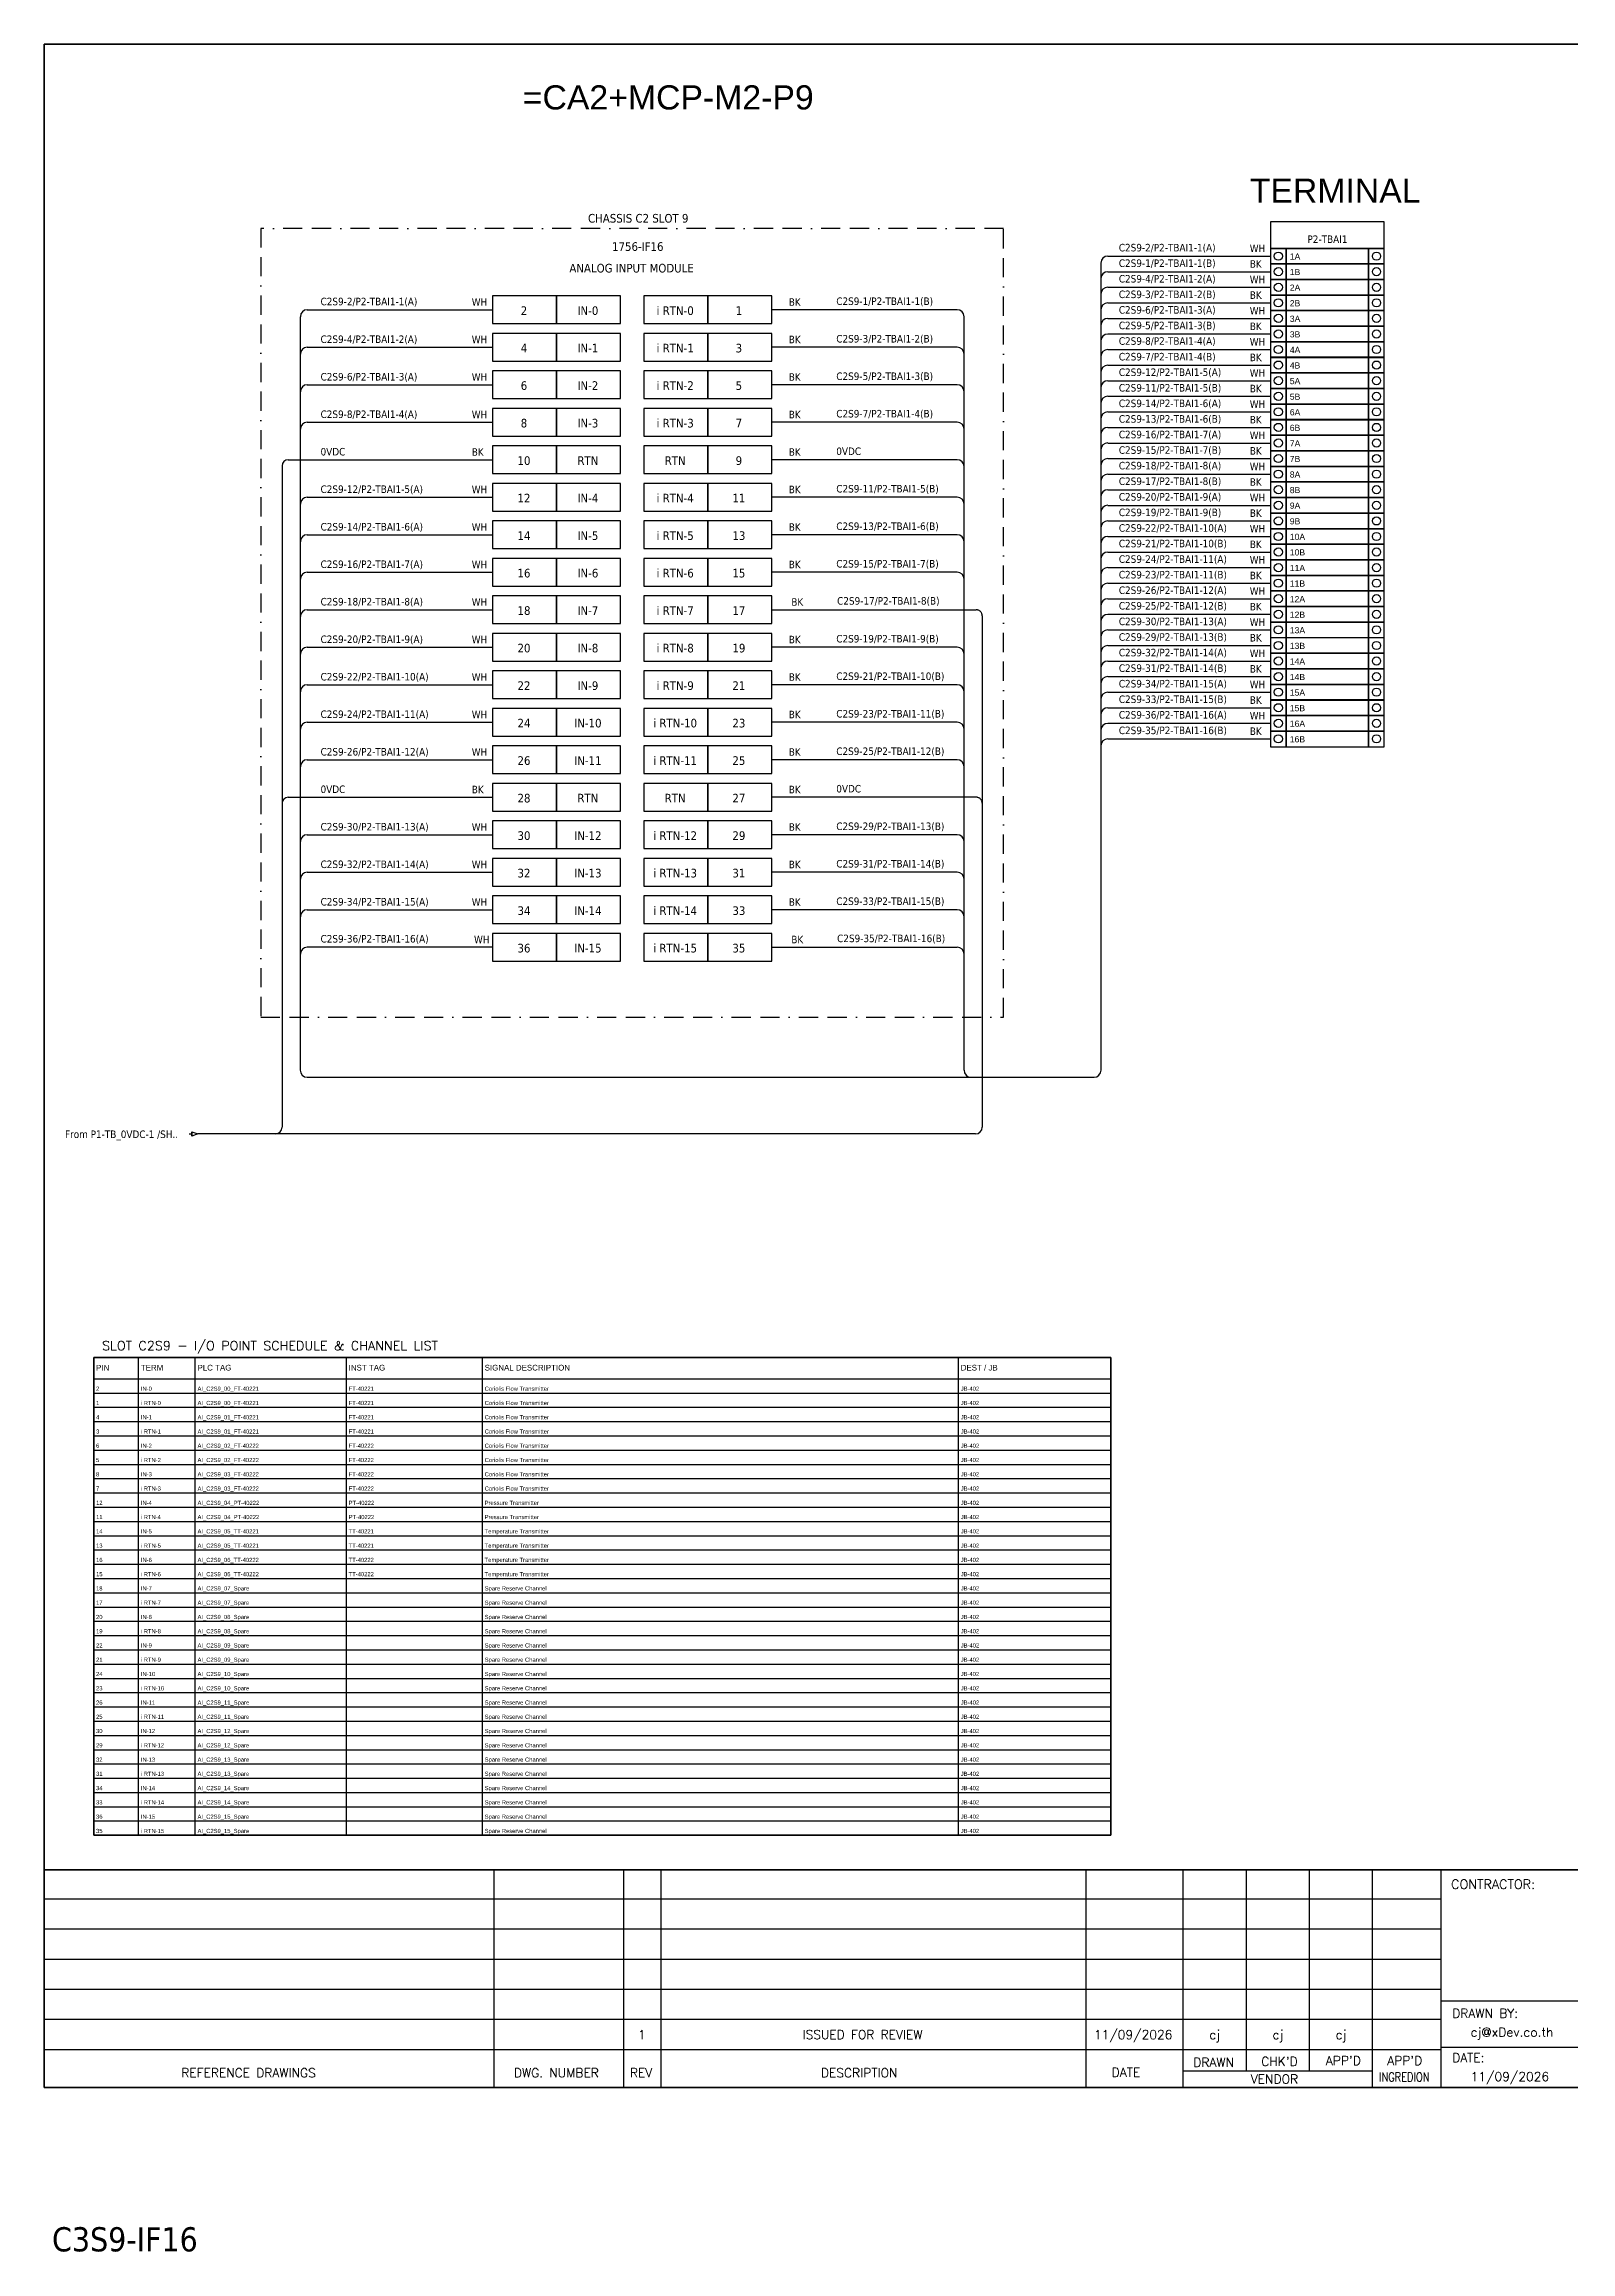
# Model space of a CAD drawing. Header units: millimetres. Extents: x 0 to 62600, y 0 to 14837.
# Drawn here: x 37740 to 39760, y 8795 to 11717 of the extents above; entities that cross this region are included whole.
import ezdxf
from ezdxf.enums import TextEntityAlignment as Align

# ---------------------------------------------------------------- set-up
doc = ezdxf.new("R2010")
doc.units = ezdxf.units.MM
doc.linetypes.add('BORDERX2', pattern=[88.9, 25.4, -12.7, 25.4, -12.7, 0, -12.7])
for name, color, linetype in [('GT_1', 9, 'Continuous'), ('HELPPOINT', 7, 'Continuous'), ('MEMBER', 7, 'Continuous'), ('VECTORS', 7, 'Continuous'), ('x01001-FrameArea', 2, 'BORDERX2')]:
    doc.layers.add(name, color=color, linetype=linetype)
doc.layers.add('IE-EQUIP', color=253, linetype='Continuous', lineweight=25)
doc.layers.add('IE-WIRE', color=7, linetype='Continuous', lineweight=25)
doc.styles.add('ROMANS', font='romans.shx', dxfattribs={"width": 0.85, "height": 25})
doc.styles.get("Standard").update_dxf_attribs({"font": 'arial.ttf'})
doc.styles.add('Tahoma', font='')
doc.styles.get('Tahoma').set_extended_font_data('Tahoma')

# ---------------------------------------------------------------- blocks, each defined once
blk = doc.blocks.new('xTermSingleLayer80')
at = {"color": 7, "ltscale": 25.4}
for points in [[(0, -537), (537, -537), (537, 0), (0, 0)], [(537, -537), (3378, -537), (3378, 0), (537, 0)], [(3378, -537), (3915, -537), (3915, 0), (3378, 0)]]:
    blk.add_lwpolyline(points, close=True, dxfattribs=at)
for centre in [(268, -268), (3647, -268)]:
    blk.add_circle(centre, 141, dxfattribs=at)
blk.add_attdef('TERMINAL_B', (661, -387), '', height=212)
blk = doc.blocks.new('xTerminal_fr_to')
at = {"layer": 'VECTORS', "color": 1, "true_color": 0xff0000}
for p, q in [((-11.3, 0), (-7.8, 0)), ((-7.8, 2.8), (0, 0)), ((-7.8, -2.8), (-7.8, 2.8)), ((-7.8, 2.8), (0, 0)), ((-7.8, 2.8), (-7.8, -2.8)), ((0, 0), (-7.8, -2.8)), ((0, 0), (-7.8, -2.8))]:
    blk.add_line(p, q, dxfattribs=at)

msp = doc.modelspace()

# ---------------------------------------------------------------- linework, layer by layer
at = {"ltscale": 25.4}
for p, q in [((39147.4, 11415.7), (39362.8, 11415.7)), ((39147.4, 11374.5), (39362.8, 11374.5)), ((38947.9, 11365.4), (38702.6, 11365.4)), ((38947.9, 11315.8), (38702.6, 11315.8)), ((39147.4, 11333.3), (39362.8, 11333.3)), ((39147.4, 11292.1), (39362.8, 11292.1)), ((38947.9, 11266.1), (38702.6, 11266.1)), ((39147.4, 11250.8), (39362.8, 11250.8)), ((38947.9, 11216.5), (38702.6, 11216.5)), ((39147.4, 11209.6), (39362.8, 11209.6)), ((38062.6, 11166.9), (38333.1, 11166.9)), ((38947.9, 11166.9), (38702.6, 11166.9)), ((39147.4, 11168.4), (39362.8, 11168.4)), ((38947.9, 11117.2), (38702.6, 11117.2)), ((39147.4, 11127.2), (39362.8, 11127.2)), ((39147.4, 11085.9), (39362.8, 11085.9)), ((38947.9, 11067.6), (38702.6, 11067.6)), ((39147.4, 11044.7), (39362.8, 11044.7)), ((38947.9, 11018), (38702.6, 11018)), ((39147.4, 11003.5), (39362.8, 11003.5)), ((38702.6, 10968.3), (38973.1, 10968.3)), ((39147.4, 10962.3), (39362.8, 10962.3)), ((38947.9, 10918.7), (38702.6, 10918.7)), ((39147.4, 10921), (39362.8, 10921)), ((38947.9, 10869.1), (38702.6, 10869.1)), ((39147.4, 10879.8), (39362.8, 10879.8)), ((38947.9, 10819.4), (38702.6, 10819.4)), ((39147.4, 10838.6), (39362.8, 10838.6)), ((39147.4, 10797.4), (39362.8, 10797.4)), ((38947.9, 10769.8), (38702.6, 10769.8)), ((38062.6, 10720.2), (38333.1, 10720.2)), ((38973.1, 10720.2), (38702.6, 10720.2)), ((38947.9, 10670.5), (38702.6, 10670.5)), ((38947.9, 10620.9), (38702.6, 10620.9)), ((38947.9, 10571.3), (38702.6, 10571.3)), ((38702.6, 10521.6), (38947.9, 10521.6))]:
    msp.add_line(p, q, dxfattribs=at)
at = {"color": 7}
for p, q in [((37864.7, 9346.4), (37864.7, 9978.5)), ((37939.7, 9346.4), (37939.7, 9978.5)), ((38139.7, 9346.4), (38139.7, 9978.5)), ((38319.7, 9346.4), (38319.7, 9978.5)), ((38949.7, 9346.4), (38949.7, 9978.5)), ((37805.4, 9950.5), (39151.2, 9950.5))]:
    msp.add_line(p, q, dxfattribs=at)
at = {"color": 8}
for p, q in [((37805.4, 9931.7), (39151.2, 9931.7)), ((37805.4, 9912.8), (39151.2, 9912.8)), ((37805.4, 9893.9), (39151.2, 9893.9)), ((37805.4, 9875), (39151.2, 9875)), ((37805.4, 9856.2), (39151.2, 9856.2)), ((37805.4, 9837.3), (39151.2, 9837.3)), ((37805.4, 9818.4), (39151.2, 9818.4)), ((37805.4, 9799.5), (39151.2, 9799.5)), ((37805.4, 9780.6), (39151.2, 9780.6)), ((37805.4, 9761.8), (39151.2, 9761.8)), ((37805.4, 9742.9), (39151.2, 9742.9)), ((37805.4, 9724), (39151.2, 9724)), ((37805.4, 9705.1), (39151.2, 9705.1)), ((37805.4, 9686.2), (39151.2, 9686.2)), ((37805.4, 9667.4), (39151.2, 9667.4)), ((37805.4, 9648.5), (39151.2, 9648.5)), ((37805.4, 9629.6), (39151.2, 9629.6)), ((37805.4, 9610.7), (39151.2, 9610.7)), ((37805.4, 9591.9), (39151.2, 9591.9)), ((37805.4, 9573), (39151.2, 9573)), ((37805.4, 9554.1), (39151.2, 9554.1)), ((37805.4, 9535.2), (39151.2, 9535.2)), ((37805.4, 9516.3), (39151.2, 9516.3)), ((37805.4, 9497.5), (39151.2, 9497.5)), ((37805.4, 9478.6), (39151.2, 9478.6)), ((37805.4, 9459.7), (39151.2, 9459.7)), ((37805.4, 9440.8), (39151.2, 9440.8)), ((37805.4, 9422), (39151.2, 9422)), ((37805.4, 9403.1), (39151.2, 9403.1)), ((37805.4, 9384.2), (39151.2, 9384.2)), ((37805.4, 9365.3), (39151.2, 9365.3))]:
    msp.add_line(p, q, dxfattribs=at)
at = {"color": 4, "ltscale": 25.4}
msp.add_lwpolyline([(39362.8, 11446.6), (39513.1, 11446.6), (39513.1, 11481.9), (39362.8, 11481.9)], close=True, dxfattribs=at)
msp.add_lwpolyline([(37805.4, 9978.5), (39151.2, 9978.5), (39151.2, 9346.4), (37805.4, 9346.4)], close=True)
at = {"color": 7}
msp.add_lwpolyline([(37805.4, 9346.4), (39151.2, 9346.4), (39151.2, 9978.5), (37805.4, 9978.5), (37805.4, 9346.4)], dxfattribs=at)
at = {"ltscale": 25.4}
for centre, radius, start, end in [((39147.4, 11406.6), 9.14, 90, 180), ((39147.4, 11365.4), 9.14, 90, 180), ((38947.9, 11356.2), 9.17, 0, 90), ((38947.9, 11306.6), 9.17, 0, 90), ((39147.4, 11324.1), 9.14, 90, 180), ((39147.4, 11282.9), 9.14, 90, 180), ((38947.9, 11256.9), 9.17, 0, 90), ((39147.4, 11241.7), 9.14, 90, 180), ((38947.9, 11207.3), 9.17, 0, 90), ((39147.4, 11200.5), 9.14, 90, 180), ((38947.9, 11157.7), 9.17, 0, 90), ((39147.4, 11159.2), 9.14, 90, 180), ((38947.9, 11108.1), 9.17, 0, 90), ((39147.4, 11118), 9.14, 90, 180), ((39147.4, 11076.8), 9.14, 90, 180), ((38947.9, 11058.4), 9.17, 0, 90), ((39147.4, 11035.6), 9.14, 90, 180), ((38947.9, 11008.8), 9.17, 0, 90), ((39147.4, 10994.3), 9.14, 90, 180), ((39147.4, 10953.1), 9.14, 90, 180), ((38947.9, 10909.5), 9.17, 0, 90), ((39147.4, 10911.9), 9.14, 90, 180), ((38947.9, 10859.9), 9.17, 0, 90), ((39147.4, 10870.7), 9.14, 90, 180), ((38947.9, 10810.3), 9.17, 0, 90), ((39147.4, 10829.5), 9.14, 90, 180), ((39147.4, 10788.2), 9.14, 90, 180), ((38947.9, 10760.6), 9.17, 0, 90), ((38947.9, 10661.4), 9.17, 0, 90), ((38947.9, 10611.7), 9.17, 0, 90), ((38947.9, 10562.1), 9.17, 0, 90), ((38947.9, 10512.5), 9.17, 0, 90)]:
    msp.add_arc(centre, radius, start, end, dxfattribs=at)
at = {"layer": 'GT_1', "color": 4}
for p, q in [((38335.1, 9012.6), (38335.1, 9300.8)), ((38507, 9012.6), (38507, 9300.8)), ((38556.2, 9012.6), (38556.2, 9300.8)), ((39118.8, 9012.6), (39118.8, 9300.8)), ((39247.1, 9012.6), (39247.1, 9300.8)), ((39330.7, 9034.4), (39330.7, 9300.8)), ((39414.2, 9034.5), (39414.2, 9300.8)), ((39497.5, 9012.6), (39497.5, 9300.8)), ((39588.5, 9012.6), (39588.5, 9300.8)), ((39588.5, 9262), (37739.7, 9262)), ((39588.5, 9222.2), (37739.7, 9222.2)), ((39588.5, 9182.2), (37739.7, 9182.2)), ((39588.5, 9142.3), (37739.7, 9142.3)), ((40375.5, 9127), (39588.5, 9127)), ((39588.5, 9102.4), (37739.7, 9102.4)), ((39588.4, 9062.5), (37739.7, 9062.5)), ((40375.5, 9065.5), (39588.5, 9065.5)), ((39497.5, 9034.4), (39247.1, 9034.4))]:
    msp.add_line(p, q, dxfattribs=at)
at = {"layer": 'HELPPOINT', "color": 4, "lineweight": 35}
for p, q in [((37739.7, 9012.6), (37739.7, 11716.9)), ((37739.7, 11716.9), (41633, 11716.9)), ((37739.7, 9012.6), (37739.7, 11716.9)), ((37739.7, 11716.9), (41633, 11716.9)), ((41633, 9012.6), (37739.7, 9012.6)), ((41633, 9012.6), (37739.7, 9012.6))]:
    msp.add_line(p, q, dxfattribs=at)
at = {"layer": 'IE-EQUIP', "linetype": 'Continuous', "ltscale": 25.4}
for points in [[(38333.1, 11347), (38417.8, 11347), (38417.8, 11383.7), (38333.1, 11383.7)], [(38417.8, 11347), (38502.4, 11347), (38502.4, 11383.7), (38417.8, 11383.7)], [(38533.3, 11347), (38617.9, 11347), (38617.9, 11383.7), (38533.3, 11383.7)], [(38617.9, 11347), (38702.6, 11347), (38702.6, 11383.7), (38617.9, 11383.7)], [(38333.1, 11297.4), (38417.8, 11297.4), (38417.8, 11334.1), (38333.1, 11334.1)], [(38417.8, 11297.4), (38502.4, 11297.4), (38502.4, 11334.1), (38417.8, 11334.1)], [(38533.3, 11297.4), (38617.9, 11297.4), (38617.9, 11334.1), (38533.3, 11334.1)], [(38617.9, 11297.4), (38702.6, 11297.4), (38702.6, 11334.1), (38617.9, 11334.1)], [(38333.1, 11247.8), (38417.8, 11247.8), (38417.8, 11284.5), (38333.1, 11284.5)], [(38417.8, 11247.8), (38502.4, 11247.8), (38502.4, 11284.5), (38417.8, 11284.5)], [(38533.3, 11247.8), (38617.9, 11247.8), (38617.9, 11284.5), (38533.3, 11284.5)], [(38617.9, 11247.8), (38702.6, 11247.8), (38702.6, 11284.5), (38617.9, 11284.5)], [(38333.1, 11198.1), (38417.8, 11198.1), (38417.8, 11234.8), (38333.1, 11234.8)], [(38417.8, 11198.1), (38502.4, 11198.1), (38502.4, 11234.8), (38417.8, 11234.8)], [(38533.3, 11198.1), (38617.9, 11198.1), (38617.9, 11234.8), (38533.3, 11234.8)], [(38617.9, 11198.1), (38702.6, 11198.1), (38702.6, 11234.8), (38617.9, 11234.8)], [(38333.1, 11148.5), (38417.8, 11148.5), (38417.8, 11185.2), (38333.1, 11185.2)], [(38417.8, 11148.5), (38502.4, 11148.5), (38502.4, 11185.2), (38417.8, 11185.2)], [(38533.3, 11148.5), (38617.9, 11148.5), (38617.9, 11185.2), (38533.3, 11185.2)], [(38617.9, 11148.5), (38702.6, 11148.5), (38702.6, 11185.2), (38617.9, 11185.2)], [(38333.1, 11098.9), (38417.8, 11098.9), (38417.8, 11135.6), (38333.1, 11135.6)], [(38417.8, 11098.9), (38502.4, 11098.9), (38502.4, 11135.6), (38417.8, 11135.6)], [(38533.3, 11098.9), (38617.9, 11098.9), (38617.9, 11135.6), (38533.3, 11135.6)], [(38617.9, 11098.9), (38702.6, 11098.9), (38702.6, 11135.6), (38617.9, 11135.6)], [(38333.1, 11049.2), (38417.8, 11049.2), (38417.8, 11085.9), (38333.1, 11085.9)], [(38417.8, 11049.2), (38502.4, 11049.2), (38502.4, 11085.9), (38417.8, 11085.9)], [(38533.3, 11049.2), (38617.9, 11049.2), (38617.9, 11085.9), (38533.3, 11085.9)], [(38617.9, 11049.2), (38702.6, 11049.2), (38702.6, 11085.9), (38617.9, 11085.9)], [(38333.1, 10999.6), (38417.8, 10999.6), (38417.8, 11036.3), (38333.1, 11036.3)], [(38417.8, 10999.6), (38502.4, 10999.6), (38502.4, 11036.3), (38417.8, 11036.3)], [(38533.3, 10999.6), (38617.9, 10999.6), (38617.9, 11036.3), (38533.3, 11036.3)], [(38617.9, 10999.6), (38702.6, 10999.6), (38702.6, 11036.3), (38617.9, 11036.3)], [(38333.1, 10950), (38417.8, 10950), (38417.8, 10986.7), (38333.1, 10986.7)], [(38417.8, 10950), (38502.4, 10950), (38502.4, 10986.7), (38417.8, 10986.7)], [(38533.3, 10950), (38617.9, 10950), (38617.9, 10986.7), (38533.3, 10986.7)], [(38617.9, 10950), (38702.6, 10950), (38702.6, 10986.7), (38617.9, 10986.7)], [(38333.1, 10900.3), (38417.8, 10900.3), (38417.8, 10937), (38333.1, 10937)], [(38417.8, 10900.3), (38502.4, 10900.3), (38502.4, 10937), (38417.8, 10937)], [(38533.3, 10900.3), (38617.9, 10900.3), (38617.9, 10937), (38533.3, 10937)], [(38617.9, 10900.3), (38702.6, 10900.3), (38702.6, 10937), (38617.9, 10937)], [(38333.1, 10850.7), (38417.8, 10850.7), (38417.8, 10887.4), (38333.1, 10887.4)], [(38417.8, 10850.7), (38502.4, 10850.7), (38502.4, 10887.4), (38417.8, 10887.4)], [(38533.3, 10850.7), (38617.9, 10850.7), (38617.9, 10887.4), (38533.3, 10887.4)], [(38617.9, 10850.7), (38702.6, 10850.7), (38702.6, 10887.4), (38617.9, 10887.4)], [(38333.1, 10801.1), (38417.8, 10801.1), (38417.8, 10837.8), (38333.1, 10837.8)], [(38417.8, 10801.1), (38502.4, 10801.1), (38502.4, 10837.8), (38417.8, 10837.8)], [(38533.3, 10801.1), (38617.9, 10801.1), (38617.9, 10837.8), (38533.3, 10837.8)], [(38617.9, 10801.1), (38702.6, 10801.1), (38702.6, 10837.8), (38617.9, 10837.8)], [(38333.1, 10751.4), (38417.8, 10751.4), (38417.8, 10788.1), (38333.1, 10788.1)], [(38417.8, 10751.4), (38502.4, 10751.4), (38502.4, 10788.1), (38417.8, 10788.1)], [(38533.3, 10751.4), (38617.9, 10751.4), (38617.9, 10788.1), (38533.3, 10788.1)], [(38617.9, 10751.4), (38702.6, 10751.4), (38702.6, 10788.1), (38617.9, 10788.1)], [(38333.1, 10701.8), (38417.8, 10701.8), (38417.8, 10738.5), (38333.1, 10738.5)], [(38417.8, 10701.8), (38502.4, 10701.8), (38502.4, 10738.5), (38417.8, 10738.5)], [(38533.3, 10701.8), (38617.9, 10701.8), (38617.9, 10738.5), (38533.3, 10738.5)], [(38617.9, 10701.8), (38702.6, 10701.8), (38702.6, 10738.5), (38617.9, 10738.5)], [(38333.1, 10652.2), (38417.8, 10652.2), (38417.8, 10688.9), (38333.1, 10688.9)], [(38417.8, 10652.2), (38502.4, 10652.2), (38502.4, 10688.9), (38417.8, 10688.9)], [(38533.3, 10652.2), (38617.9, 10652.2), (38617.9, 10688.9), (38533.3, 10688.9)], [(38617.9, 10652.2), (38702.6, 10652.2), (38702.6, 10688.9), (38617.9, 10688.9)], [(38333.1, 10602.5), (38417.8, 10602.5), (38417.8, 10639.2), (38333.1, 10639.2)], [(38417.8, 10602.5), (38502.4, 10602.5), (38502.4, 10639.2), (38417.8, 10639.2)], [(38533.3, 10602.5), (38617.9, 10602.5), (38617.9, 10639.2), (38533.3, 10639.2)], [(38617.9, 10602.5), (38702.6, 10602.5), (38702.6, 10639.2), (38617.9, 10639.2)], [(38333.1, 10552.9), (38417.8, 10552.9), (38417.8, 10589.6), (38333.1, 10589.6)], [(38417.8, 10552.9), (38502.4, 10552.9), (38502.4, 10589.6), (38417.8, 10589.6)], [(38533.3, 10552.9), (38617.9, 10552.9), (38617.9, 10589.6), (38533.3, 10589.6)], [(38617.9, 10552.9), (38702.6, 10552.9), (38702.6, 10589.6), (38617.9, 10589.6)], [(38333.1, 10503.3), (38417.8, 10503.3), (38417.8, 10540), (38333.1, 10540)], [(38417.8, 10503.3), (38502.4, 10503.3), (38502.4, 10540), (38417.8, 10540)], [(38533.3, 10503.3), (38617.9, 10503.3), (38617.9, 10540), (38533.3, 10540)], [(38617.9, 10503.3), (38702.6, 10503.3), (38702.6, 10540), (38617.9, 10540)]]:
    msp.add_lwpolyline(points, close=True, dxfattribs=at)
at = {"layer": 'IE-WIRE', "color": 4, "ltscale": 25.4}
for p, q in [((39138.3, 11427.2), (39138.3, 10358.8)), ((39147.4, 11436.3), (39362.8, 11436.3)), ((39147.4, 11395.1), (39362.8, 11395.1)), ((38078.7, 11356.2), (38078.7, 10358.8)), ((38087.9, 11365.4), (38333.1, 11365.4)), ((38957, 11356.2), (38957, 10358.8)), ((39147.4, 11353.9), (39362.8, 11353.9)), ((38087.9, 11315.8), (38333.1, 11315.8)), ((39147.4, 11312.7), (39362.8, 11312.7)), ((38087.9, 11266.1), (38333.1, 11266.1)), ((39147.4, 11271.4), (39362.8, 11271.4)), ((39147.4, 11230.2), (39362.8, 11230.2)), ((38087.9, 11216.5), (38333.1, 11216.5)), ((39147.4, 11189), (39362.8, 11189)), ((39147.4, 11147.8), (39362.8, 11147.8)), ((38087.9, 11117.2), (38333.1, 11117.2)), ((39147.4, 11106.5), (39362.8, 11106.5)), ((38087.9, 11067.6), (38333.1, 11067.6)), ((39147.4, 11065.3), (39362.8, 11065.3)), ((38087.9, 11018), (38333.1, 11018)), ((39147.4, 11024.1), (39362.8, 11024.1)), ((38087.9, 10968.3), (38333.1, 10968.3)), ((39147.4, 10982.9), (39362.8, 10982.9)), ((39147.4, 10941.7), (39362.8, 10941.7)), ((38087.9, 10918.7), (38333.1, 10918.7)), ((39147.4, 10900.4), (39362.8, 10900.4)), ((38087.9, 10869.1), (38333.1, 10869.1)), ((39147.4, 10859.2), (39362.8, 10859.2)), ((38087.9, 10819.4), (38333.1, 10819.4)), ((39147.4, 10818), (39362.8, 10818)), ((38087.9, 10769.8), (38333.1, 10769.8)), ((38087.9, 10670.5), (38333.1, 10670.5)), ((38087.9, 10620.9), (38333.1, 10620.9)), ((38087.9, 10571.3), (38333.1, 10571.3)), ((38333.1, 10521.6), (38087.9, 10521.6))]:
    msp.add_line(p, q, dxfattribs=at)
at = {"layer": 'IE-WIRE', "color": 7, "ltscale": 25.4}
for p, q in [((38054.6, 11158.9), (38054.6, 10283.6)), ((38981.1, 10960.3), (38981.1, 10283.6)), ((38972.2, 10274.6), (37943.1, 10274.6))]:
    msp.add_line(p, q, dxfattribs=at)
at = {"layer": 'IE-WIRE', "color": 4}
msp.add_line((38087.8, 10349.7), (39129.2, 10349.7), dxfattribs=at)
at = {"layer": 'IE-WIRE', "color": 4, "ltscale": 25.4}
for centre, radius in [((39147.4, 11427.2), 9.14), ((39147.4, 11386), 9.14), ((38087.9, 11356.2), 9.17), ((39147.4, 11344.7), 9.14), ((38087.9, 11306.6), 9.17), ((39147.4, 11303.5), 9.14), ((38087.9, 11256.9), 9.17), ((39147.4, 11262.3), 9.14), ((39147.4, 11221.1), 9.14), ((38087.9, 11207.3), 9.17), ((39147.4, 11179.9), 9.14), ((39147.4, 11138.6), 9.14), ((38087.9, 11108.1), 9.17), ((39147.4, 11097.4), 9.14), ((38087.9, 11058.4), 9.17), ((39147.4, 11056.2), 9.14), ((38087.9, 11008.8), 9.17), ((39147.4, 11015), 9.14), ((38087.9, 10959.2), 9.17), ((39147.4, 10973.7), 9.14), ((39147.4, 10932.5), 9.14), ((38087.9, 10909.5), 9.17), ((39147.4, 10891.3), 9.14), ((38087.9, 10859.9), 9.17), ((39147.4, 10850.1), 9.14), ((38087.9, 10810.3), 9.17), ((39147.4, 10808.8), 9.14), ((38087.9, 10760.6), 9.17), ((38087.9, 10661.4), 9.17), ((38087.9, 10611.7), 9.17), ((38087.9, 10562.1), 9.17), ((38087.9, 10512.5), 9.17)]:
    msp.add_arc(centre, radius, 90, 180, dxfattribs=at)
at = {"layer": 'IE-WIRE', "ltscale": 25.4}
for centre in [(38062.6, 11158.9), (38062.6, 10712.2)]:
    msp.add_arc(centre, 8, 90, 180, dxfattribs=at)
at = {"layer": 'IE-WIRE', "color": 4}
for centre, start, end in [((38087.8, 10358.8), 180, 270), ((38966.2, 10358.8), 180, 270), ((39129.2, 10358.8), 270, 0)]:
    msp.add_arc(centre, 9.14, start, end, dxfattribs=at)
at = {"layer": 'IE-WIRE', "color": 7, "ltscale": 25.4}
for centre in [(38045.6, 10283.6), (38972.2, 10283.6), (38972.2, 10283.6)]:
    msp.add_arc(centre, 8.96, 270, 0, dxfattribs=at)
at = {"layer": 'MEMBER', "color": 4, "lineweight": 35}
msp.add_line((37739.7, 9300.8), (41633, 9300.8), dxfattribs=at)
msp.add_line((37739.7, 9300.8), (41633, 9300.8), dxfattribs=at)
at = {"layer": 'x01001-FrameArea'}
msp.add_lwpolyline([(38026.4, 10429.3), (39009.4, 10429.3), (39009.4, 11473.1), (38026.4, 11473.1)], close=True, dxfattribs=at)
at = {"layer": 'x01001-FrameArea', "ltscale": 25.4}
for centre in [(38973.1, 10960.3), (38973.1, 10712.2)]:
    msp.add_arc(centre, 8, 0, 90, dxfattribs=at)

# ---------------------------------------------------------------- block references
at = {"xscale": 0.0384, "yscale": 0.0384, "zscale": 0.0384}
for p, values in [((39362.8, 11446.6), {'TERMINAL_B': '1A'}), ((39362.8, 11426), {'TERMINAL_B': '1B'}), ((39362.8, 11405.4), {'TERMINAL_B': '2A'}), ((39362.8, 11384.8), {'TERMINAL_B': '2B'}), ((39362.8, 11364.2), {'TERMINAL_B': '3A'}), ((39362.8, 11343.6), {'TERMINAL_B': '3B'}), ((39362.8, 11323), {'TERMINAL_B': '4A'}), ((39362.8, 11302.4), {'TERMINAL_B': '4B'}), ((39362.8, 11281.7), {'TERMINAL_B': '5A'}), ((39362.8, 11261.1), {'TERMINAL_B': '5B'}), ((39362.8, 11240.5), {'TERMINAL_B': '6A'}), ((39362.8, 11219.9), {'TERMINAL_B': '6B'}), ((39362.8, 11199.3), {'TERMINAL_B': '7A'}), ((39362.8, 11178.7), {'TERMINAL_B': '7B'}), ((39362.8, 11158.1), {'TERMINAL_B': '8A'}), ((39362.8, 11137.5), {'TERMINAL_B': '8B'}), ((39362.8, 11116.9), {'TERMINAL_B': '9A'}), ((39362.8, 11096.2), {'TERMINAL_B': '9B'}), ((39362.8, 11075.6), {'TERMINAL_B': '10A'}), ((39362.8, 11055), {'TERMINAL_B': '10B'}), ((39362.8, 11034.4), {'TERMINAL_B': '11A'}), ((39362.8, 11013.8), {'TERMINAL_B': '11B'}), ((39362.8, 10993.2), {'TERMINAL_B': '12A'}), ((39362.8, 10972.6), {'TERMINAL_B': '12B'}), ((39362.8, 10952), {'TERMINAL_B': '13A'}), ((39362.8, 10931.3), {'TERMINAL_B': '13B'}), ((39362.8, 10910.7), {'TERMINAL_B': '14A'}), ((39362.8, 10890.1), {'TERMINAL_B': '14B'}), ((39362.8, 10869.5), {'TERMINAL_B': '15A'}), ((39362.8, 10848.9), {'TERMINAL_B': '15B'}), ((39362.8, 10828.3), {'TERMINAL_B': '16A'}), ((39362.8, 10807.7), {'TERMINAL_B': '16B'})]:
    msp.add_blockref('xTermSingleLayer80', p, dxfattribs=at).add_auto_attribs(values)
msp.add_blockref('xTerminal_fr_to', (37943.1, 10274.6))

# ---------------------------------------------------------------- texts
at = {"color": 2}
for s, p in [('=CA2+MCP-M2-P9', (38373.1, 11630.4)), ('TERMINAL', (39335.2, 11507))]:
    msp.add_text(s, height=32, dxfattribs=at).set_placement(p)
at = {"color": 2, "style": 'Tahoma'}
for s, height, p in [('CHASSIS C2 SLOT 9', 11.441, (38525.9, 11486.4)), ('1756-IF16', 11.44, (38525.3, 11449)), ('ANALOG INPUT MODULE', 11.441, (38517.1, 11420.4)), ('2', 11.4, (38374.7, 11364.2)), ('IN-0', 11.44, (38459.3, 11364.2)), ('i RTN-0', 11.44, (38574.8, 11364.2)), ('1', 11.4, (38659.1, 11364.2)), ('4', 11.4, (38374.7, 11314.6)), ('IN-1', 11.44, (38459.3, 11314.6)), ('i RTN-1', 11.44, (38574.8, 11314.6)), ('3', 11.4, (38659.1, 11314.6)), ('6', 11.4, (38374.7, 11265)), ('IN-2', 11.44, (38459.3, 11265)), ('i RTN-2', 11.44, (38574.8, 11265)), ('5', 11.4, (38659.1, 11265)), ('8', 11.4, (38374.7, 11215.3)), ('IN-3', 11.44, (38459.3, 11215.3)), ('i RTN-3', 11.44, (38574.8, 11215.3)), ('7', 11.4, (38659.1, 11215.3)), ('10', 11.44, (38374.7, 11165.7)), ('RTN', 11.44, (38459.3, 11165.7)), ('RTN', 11.44, (38574.8, 11165.7)), ('9', 11.4, (38659.1, 11165.7)), ('12', 11.44, (38374.7, 11116.1)), ('IN-4', 11.44, (38459.3, 11116.1)), ('i RTN-4', 11.44, (38574.8, 11116.1)), ('11', 11.44, (38659.1, 11116.1)), ('14', 11.44, (38374.7, 11066.4)), ('IN-5', 11.44, (38459.3, 11066.4)), ('i RTN-5', 11.44, (38574.8, 11066.4)), ('13', 11.44, (38659.1, 11066.4)), ('16', 11.44, (38374.7, 11016.8)), ('IN-6', 11.44, (38459.3, 11016.8)), ('i RTN-6', 11.44, (38574.8, 11016.8)), ('15', 11.44, (38659.1, 11016.8)), ('18', 11.44, (38374.7, 10967.2)), ('IN-7', 11.44, (38459.3, 10967.2)), ('i RTN-7', 11.44, (38574.8, 10967.2)), ('17', 11.44, (38659.1, 10967.2)), ('20', 11.44, (38374.7, 10917.6)), ('IN-8', 11.44, (38459.3, 10917.6)), ('i RTN-8', 11.44, (38574.8, 10917.6)), ('19', 11.44, (38659.1, 10917.6)), ('22', 11.44, (38374.7, 10867.9)), ('IN-9', 11.44, (38459.3, 10867.9)), ('i RTN-9', 11.44, (38574.8, 10867.9)), ('21', 11.44, (38659.1, 10867.9)), ('24', 11.44, (38374.7, 10818.3)), ('IN-10', 11.44, (38459.3, 10818.3)), ('i RTN-10', 11.44, (38574.8, 10818.3)), ('23', 11.44, (38659.1, 10818.3)), ('26', 11.44, (38374.7, 10768.7)), ('IN-11', 11.44, (38459.3, 10768.7)), ('i RTN-11', 11.44, (38574.8, 10768.7)), ('25', 11.44, (38659.1, 10768.7)), ('28', 11.44, (38374.7, 10719)), ('RTN', 11.44, (38459.3, 10719)), ('RTN', 11.44, (38574.8, 10719)), ('27', 11.44, (38659.1, 10719)), ('30', 11.44, (38374.7, 10669.4)), ('IN-12', 11.44, (38459.3, 10669.4)), ('i RTN-12', 11.44, (38574.8, 10669.4)), ('29', 11.44, (38659.1, 10669.4)), ('32', 11.44, (38374.7, 10619.8)), ('IN-13', 11.44, (38459.3, 10619.8)), ('i RTN-13', 11.44, (38574.8, 10619.8)), ('31', 11.44, (38659.1, 10619.8)), ('34', 11.44, (38374.7, 10570.1)), ('IN-14', 11.44, (38459.3, 10570.1)), ('i RTN-14', 11.44, (38574.8, 10570.1)), ('33', 11.44, (38659.1, 10570.1)), ('36', 11.44, (38374.7, 10520.5)), ('IN-15', 11.44, (38459.3, 10520.5)), ('i RTN-15', 11.44, (38574.8, 10520.5)), ('35', 11.44, (38659.1, 10520.5))]:
    msp.add_text(s, height=height, dxfattribs=at).set_placement(p, align=Align.MIDDLE_CENTER)
at = {"color": 4, "style": 'Tahoma'}
msp.add_text('P2-TBAI1', height=9.95, dxfattribs=at).set_placement((39438, 11458.7), align=Align.MIDDLE_CENTER)
for s, height, p in [('C2S9-2/P2-TBAI1-1(A)', 9.949, (39161.9, 11442.6)), ('WH', 9.95, (39335.2, 11441.6)), ('C2S9-4/P2-TBAI1-2(A)', 9.949, (39161.9, 11401.4)), ('WH', 9.95, (39335.2, 11400.4)), ('C2S9-2/P2-TBAI1-1(A)', 9.949, (38105.5, 11371.3)), ('WH', 9.95, (38305.6, 11370.6)), ('C2S9-6/P2-TBAI1-3(A)', 9.949, (39161.9, 11360.2)), ('WH', 9.95, (39335.2, 11359.1)), ('C2S9-4/P2-TBAI1-2(A)', 9.949, (38105.5, 11321.4)), ('WH', 9.95, (38305.6, 11321)), ('C2S9-8/P2-TBAI1-4(A)', 9.949, (39161.9, 11319)), ('WH', 9.95, (39335.2, 11317.9)), ('C2S9-6/P2-TBAI1-3(A)', 9.949, (38105.5, 11271.7)), ('WH', 9.95, (38305.6, 11271.4)), ('C2S9-12/P2-TBAI1-5(A)', 9.949, (39161.9, 11277.7)), ('WH', 9.95, (39335.2, 11276.7)), ('C2S9-8/P2-TBAI1-4(A)', 9.949, (38105.5, 11222.1)), ('WH', 9.95, (38305.6, 11221.7)), ('C2S9-14/P2-TBAI1-6(A)', 9.949, (39161.9, 11236.5)), ('WH', 9.95, (39335.2, 11235.5)), ('C2S9-16/P2-TBAI1-7(A)', 9.949, (39161.9, 11195.3)), ('WH', 9.95, (39335.2, 11194.2)), ('C2S9-18/P2-TBAI1-8(A)', 9.949, (39161.9, 11154.1)), ('WH', 9.95, (39335.2, 11153)), ('C2S9-12/P2-TBAI1-5(A)', 9.949, (38105.5, 11122.9)), ('WH', 9.95, (38305.6, 11122.5)), ('C2S9-20/P2-TBAI1-9(A)', 9.949, (39161.9, 11112.8)), ('WH', 9.95, (39335.2, 11111.8)), ('C2S9-14/P2-TBAI1-6(A)', 9.949, (38105.5, 11073.2)), ('WH', 9.95, (38305.6, 11072.8)), ('C2S9-22/P2-TBAI1-10(A)', 9.949, (39161.9, 11071.6)), ('WH', 9.95, (39335.2, 11070.6)), ('C2S9-16/P2-TBAI1-7(A)', 9.949, (38105.5, 11023.6)), ('WH', 9.95, (38305.6, 11023.2)), ('C2S9-24/P2-TBAI1-11(A)', 9.949, (39161.9, 11030.4)), ('WH', 9.95, (39335.2, 11029.4)), ('C2S9-26/P2-TBAI1-12(A)', 9.949, (39161.9, 10989.2)), ('WH', 9.95, (39335.2, 10988.1)), ('C2S9-18/P2-TBAI1-8(A)', 9.949, (38105.5, 10974)), ('WH', 9.95, (38305.6, 10973.6)), ('C2S9-30/P2-TBAI1-13(A)', 9.949, (39161.9, 10947.9)), ('WH', 9.95, (39335.2, 10946.9)), ('C2S9-20/P2-TBAI1-9(A)', 9.949, (38105.5, 10924.3)), ('WH', 9.95, (38305.6, 10923.9)), ('C2S9-32/P2-TBAI1-14(A)', 9.949, (39161.9, 10906.7)), ('WH', 9.95, (39335.2, 10905.7)), ('C2S9-22/P2-TBAI1-10(A)', 9.949, (38105.5, 10874.7)), ('WH', 9.95, (38305.6, 10874.3)), ('C2S9-34/P2-TBAI1-15(A)', 9.949, (39161.9, 10865.5)), ('WH', 9.95, (39335.2, 10864.5)), ('C2S9-24/P2-TBAI1-11(A)', 9.949, (38105.5, 10825.1)), ('WH', 9.95, (38305.6, 10824.7)), ('C2S9-36/P2-TBAI1-16(A)', 9.949, (39161.9, 10824.3)), ('WH', 9.95, (39335.2, 10823.2)), ('C2S9-26/P2-TBAI1-12(A)', 9.949, (38105.5, 10775.4)), ('WH', 9.95, (38305.6, 10775.1)), ('C2S9-30/P2-TBAI1-13(A)', 9.949, (38105.5, 10676.2)), ('WH', 9.95, (38305.6, 10675.8)), ('C2S9-32/P2-TBAI1-14(A)', 9.949, (38105.5, 10626.5)), ('WH', 9.95, (38305.6, 10626.2)), ('C2S9-34/P2-TBAI1-15(A)', 9.949, (38105.5, 10576.9)), ('WH', 9.95, (38305.6, 10576.5)), ('C2S9-36/P2-TBAI1-16(A)', 9.949, (38105.5, 10527.9)), ('WH', 9.95, (38308.6, 10526.9))]:
    msp.add_text(s, height=height, dxfattribs=at).set_placement(p)
at = {"style": 'Tahoma'}
for s, height, p in [('C2S9-1/P2-TBAI1-1(B)', 9.949, (39161.9, 11422)), ('BK', 9.95, (39335.2, 11421)), ('BK', 9.95, (38725.1, 11370.6)), ('C2S9-1/P2-TBAI1-1(B)', 9.949, (38788, 11371.7)), ('C2S9-3/P2-TBAI1-2(B)', 9.949, (39161.9, 11380.8)), ('BK', 9.95, (39335.2, 11379.8)), ('C2S9-5/P2-TBAI1-3(B)', 9.949, (39161.9, 11339.6)), ('BK', 9.95, (39335.2, 11338.5)), ('BK', 9.95, (38725.1, 11321)), ('C2S9-3/P2-TBAI1-2(B)', 9.949, (38788, 11322)), ('C2S9-7/P2-TBAI1-4(B)', 9.949, (39161.9, 11298.3)), ('BK', 9.95, (39335.2, 11297.3)), ('BK', 9.95, (38725.1, 11271.4)), ('C2S9-5/P2-TBAI1-3(B)', 9.949, (38788, 11272.4)), ('C2S9-11/P2-TBAI1-5(B)', 9.949, (39161.9, 11257.1)), ('BK', 9.95, (39335.2, 11256.1)), ('BK', 9.95, (38725.1, 11221.7)), ('C2S9-7/P2-TBAI1-4(B)', 9.949, (38788, 11222.8)), ('C2S9-13/P2-TBAI1-6(B)', 9.949, (39161.9, 11215.9)), ('BK', 9.95, (39335.2, 11214.9)), ('0VDC', 9.95, (38105.5, 11172.5)), ('BK', 9.95, (38305.6, 11172.1)), ('BK', 9.95, (38725.1, 11172.1)), ('0VDC', 9.95, (38788, 11173.1)), ('C2S9-15/P2-TBAI1-7(B)', 9.949, (39161.9, 11174.7)), ('BK', 9.95, (39335.2, 11173.6)), ('BK', 9.95, (38725.1, 11122.5)), ('C2S9-11/P2-TBAI1-5(B)', 9.949, (38788, 11123.5)), ('C2S9-17/P2-TBAI1-8(B)', 9.949, (39161.9, 11133.4)), ('BK', 9.95, (39335.2, 11132.4)), ('BK', 9.95, (38725.1, 11072.8)), ('C2S9-13/P2-TBAI1-6(B)', 9.949, (38788, 11073.9)), ('C2S9-19/P2-TBAI1-9(B)', 9.949, (39161.9, 11092.2)), ('BK', 9.95, (39335.2, 11091.2)), ('C2S9-21/P2-TBAI1-10(B)', 9.949, (39161.9, 11051)), ('BK', 9.95, (39335.2, 11050)), ('BK', 9.95, (38725.1, 11023.2)), ('C2S9-15/P2-TBAI1-7(B)', 9.949, (38788, 11024.2)), ('C2S9-23/P2-TBAI1-11(B)', 9.949, (39161.9, 11009.8)), ('BK', 9.95, (39335.2, 11008.7)), ('BK', 9.95, (38728.5, 10973.6)), ('C2S9-17/P2-TBAI1-8(B)', 9.949, (38789.1, 10975.1)), ('C2S9-25/P2-TBAI1-12(B)', 9.949, (39161.9, 10968.6)), ('BK', 9.95, (39335.2, 10967.5)), ('BK', 9.95, (38725.1, 10923.9)), ('C2S9-19/P2-TBAI1-9(B)', 9.949, (38788, 10925)), ('C2S9-29/P2-TBAI1-13(B)', 9.949, (39161.9, 10927.3)), ('BK', 9.95, (39335.2, 10926.3)), ('BK', 9.95, (38725.1, 10874.3)), ('C2S9-21/P2-TBAI1-10(B)', 9.949, (38788, 10875.4)), ('C2S9-31/P2-TBAI1-14(B)', 9.949, (39161.9, 10886.1)), ('BK', 9.95, (39335.2, 10885.1)), ('C2S9-33/P2-TBAI1-15(B)', 9.949, (39161.9, 10844.9)), ('BK', 9.95, (39335.2, 10843.8)), ('BK', 9.95, (38725.1, 10824.7)), ('C2S9-23/P2-TBAI1-11(B)', 9.949, (38788, 10825.7)), ('C2S9-35/P2-TBAI1-16(B)', 9.949, (39161.9, 10803.7)), ('BK', 9.95, (39335.2, 10802.6)), ('BK', 9.95, (38725.1, 10775.1)), ('C2S9-25/P2-TBAI1-12(B)', 9.949, (38788, 10776.1)), ('0VDC', 9.95, (38105.5, 10725.8)), ('BK', 9.95, (38305.6, 10725.4)), ('BK', 9.95, (38725.1, 10725.4)), ('0VDC', 9.95, (38788, 10726.5)), ('BK', 9.95, (38725.1, 10675.8)), ('C2S9-29/P2-TBAI1-13(B)', 9.949, (38788, 10676.8)), ('BK', 9.95, (38725.1, 10626.2)), ('C2S9-31/P2-TBAI1-14(B)', 9.949, (38788, 10627.2)), ('BK', 9.95, (38725.1, 10576.5)), ('C2S9-33/P2-TBAI1-15(B)', 9.949, (38788, 10577.6)), ('BK', 9.95, (38728.5, 10526.9)), ('C2S9-35/P2-TBAI1-16(B)', 9.949, (38789.1, 10528.4))]:
    msp.add_text(s, height=height, dxfattribs=at).set_placement(p)
at = {"color": 7, "style": 'Tahoma'}
msp.add_text('From P1-TB_0VDC-1 /SH..', height=9.949, dxfattribs=at).set_placement((37767.3, 10269.2))
at = {"color": 3}
for s, p in [('PIN', (37808.4, 9961.5)), ('TERM', (37867.7, 9961.5)), ('PLC TAG', (37942.7, 9961.5)), ('INST TAG', (38142.7, 9961.5)), ('SIGNAL DESCRIPTION', (38322.7, 9961.5)), ('DEST / JB', (38952.7, 9961.5))]:
    msp.add_text(s, height=7.5, dxfattribs=at).set_placement(p)
at = {"color": 7}
for s, p in [('2', (37808.4, 9934.7)), ('IN-0', (37867.7, 9934.7)), ('AI_C2S9_00_FT-40221', (37942.7, 9934.7)), ('FT-40221', (38142.7, 9934.7)), ('Coriolis Flow Transmitter', (38322.7, 9934.7)), ('JB-402', (38952.7, 9934.7)), ('1', (37808.4, 9915.8)), ('i RTN-0', (37867.7, 9915.8)), ('AI_C2S9_00_FT-40221', (37942.7, 9915.8)), ('FT-40221', (38142.7, 9915.8)), ('Coriolis Flow Transmitter', (38322.7, 9915.8)), ('JB-402', (38952.7, 9915.8)), ('4', (37808.4, 9896.9)), ('3', (37808.4, 9878)), ('i RTN-1', (37867.7, 9878)), ('IN-1', (37867.7, 9896.9)), ('AI_C2S9_01_FT-40221', (37942.7, 9896.9)), ('AI_C2S9_01_FT-40221', (37942.7, 9878)), ('FT-40221', (38142.7, 9896.9)), ('FT-40221', (38142.7, 9878)), ('Coriolis Flow Transmitter', (38322.7, 9896.9)), ('Coriolis Flow Transmitter', (38322.7, 9878)), ('JB-402', (38952.7, 9896.9)), ('JB-402', (38952.7, 9878)), ('6', (37808.4, 9859.2)), ('IN-2', (37867.7, 9859.2)), ('AI_C2S9_02_FT-40222', (37942.7, 9859.2)), ('FT-40222', (38142.7, 9859.2)), ('Coriolis Flow Transmitter', (38322.7, 9859.2)), ('JB-402', (38952.7, 9859.2)), ('5', (37808.4, 9840.3)), ('8', (37808.4, 9821.4)), ('i RTN-2', (37867.7, 9840.3)), ('IN-3', (37867.7, 9821.4)), ('AI_C2S9_02_FT-40222', (37942.7, 9840.3)), ('AI_C2S9_03_FT-40222', (37942.7, 9821.4)), ('FT-40222', (38142.7, 9840.3)), ('FT-40222', (38142.7, 9821.4)), ('Coriolis Flow Transmitter', (38322.7, 9840.3)), ('Coriolis Flow Transmitter', (38322.7, 9821.4)), ('JB-402', (38952.7, 9840.3)), ('JB-402', (38952.7, 9821.4)), ('7', (37808.4, 9802.5)), ('12', (37808.4, 9783.6)), ('i RTN-3', (37867.7, 9802.5)), ('IN-4', (37867.7, 9783.6)), ('AI_C2S9_03_FT-40222', (37942.7, 9802.5)), ('AI_C2S9_04_PT-40222', (37942.7, 9783.6)), ('FT-40222', (38142.7, 9802.5)), ('PT-40222', (38142.7, 9783.6)), ('Coriolis Flow Transmitter', (38322.7, 9802.5)), ('Pressure Transmitter', (38322.7, 9783.6)), ('JB-402', (38952.7, 9802.5)), ('JB-402', (38952.7, 9783.6)), ('11', (37808.4, 9764.8)), ('i RTN-4', (37867.7, 9764.8)), ('AI_C2S9_04_PT-40222', (37942.7, 9764.8)), ('PT-40222', (38142.7, 9764.8)), ('Pressure Transmitter', (38322.7, 9764.8)), ('JB-402', (38952.7, 9764.8)), ('14', (37808.4, 9745.9)), ('13', (37808.4, 9727)), ('i RTN-5', (37867.7, 9727)), ('IN-5', (37867.7, 9745.9)), ('AI_C2S9_05_TT-40221', (37942.7, 9745.9)), ('AI_C2S9_05_TT-40221', (37942.7, 9727)), ('TT-40221', (38142.7, 9745.9)), ('TT-40221', (38142.7, 9727)), ('Temperature Transmitter', (38322.7, 9745.9)), ('Temperature Transmitter', (38322.7, 9727)), ('JB-402', (38952.7, 9745.9)), ('JB-402', (38952.7, 9727)), ('16', (37808.4, 9708.1)), ('IN-6', (37867.7, 9708.1)), ('AI_C2S9_06_TT-40222', (37942.7, 9708.1)), ('TT-40222', (38142.7, 9708.1)), ('Temperature Transmitter', (38322.7, 9708.1)), ('JB-402', (38952.7, 9708.1)), ('15', (37808.4, 9689.2)), ('18', (37808.4, 9670.4)), ('i RTN-6', (37867.7, 9689.2)), ('IN-7', (37867.7, 9670.4)), ('AI_C2S9_06_TT-40222', (37942.7, 9689.2)), ('AI_C2S9_07_Spare', (37942.7, 9670.4)), ('TT-40222', (38142.7, 9689.2)), ('Temperature Transmitter', (38322.7, 9689.2)), ('Spare Reserve Channel', (38322.7, 9670.4)), ('JB-402', (38952.7, 9689.2)), ('JB-402', (38952.7, 9670.4)), ('17', (37808.4, 9651.5)), ('i RTN-7', (37867.7, 9651.5)), ('AI_C2S9_07_Spare', (37942.7, 9651.5)), ('Spare Reserve Channel', (38322.7, 9651.5)), ('JB-402', (38952.7, 9651.5)), ('20', (37808.4, 9632.6)), ('19', (37808.4, 9613.7)), ('i RTN-8', (37867.7, 9613.7)), ('IN-8', (37867.7, 9632.6)), ('AI_C2S9_08_Spare', (37942.7, 9632.6)), ('AI_C2S9_08_Spare', (37942.7, 9613.7)), ('Spare Reserve Channel', (38322.7, 9632.6)), ('Spare Reserve Channel', (38322.7, 9613.7)), ('JB-402', (38952.7, 9632.6)), ('JB-402', (38952.7, 9613.7)), ('22', (37808.4, 9594.9)), ('IN-9', (37867.7, 9594.9)), ('AI_C2S9_09_Spare', (37942.7, 9594.9)), ('Spare Reserve Channel', (38322.7, 9594.9)), ('JB-402', (38952.7, 9594.9)), ('21', (37808.4, 9576)), ('24', (37808.4, 9557.1)), ('i RTN-9', (37867.7, 9576)), ('IN-10', (37867.7, 9557.1)), ('AI_C2S9_09_Spare', (37942.7, 9576)), ('AI_C2S9_10_Spare', (37942.7, 9557.1)), ('Spare Reserve Channel', (38322.7, 9576)), ('Spare Reserve Channel', (38322.7, 9557.1)), ('JB-402', (38952.7, 9576)), ('JB-402', (38952.7, 9557.1)), ('23', (37808.4, 9538.2)), ('i RTN-10', (37867.7, 9538.2)), ('AI_C2S9_10_Spare', (37942.7, 9538.2)), ('Spare Reserve Channel', (38322.7, 9538.2)), ('Spare Reserve Channel', (38322.7, 9519.3)), ('JB-402', (38952.7, 9538.2)), ('26', (37808.4, 9519.3)), ('25', (37808.4, 9500.5)), ('i RTN-11', (37867.7, 9500.5)), ('IN-11', (37867.7, 9519.3)), ('AI_C2S9_11_Spare', (37942.7, 9519.3)), ('AI_C2S9_11_Spare', (37942.7, 9500.5)), ('Spare Reserve Channel', (38322.7, 9500.5)), ('JB-402', (38952.7, 9519.3)), ('JB-402', (38952.7, 9500.5)), ('30', (37808.4, 9481.6)), ('29', (37808.4, 9462.7)), ('i RTN-12', (37867.7, 9462.7)), ('IN-12', (37867.7, 9481.6)), ('AI_C2S9_12_Spare', (37942.7, 9481.6)), ('AI_C2S9_12_Spare', (37942.7, 9462.7)), ('Spare Reserve Channel', (38322.7, 9481.6)), ('Spare Reserve Channel', (38322.7, 9462.7)), ('JB-402', (38952.7, 9481.6)), ('JB-402', (38952.7, 9462.7)), ('32', (37808.4, 9443.8)), ('IN-13', (37867.7, 9443.8)), ('AI_C2S9_13_Spare', (37942.7, 9443.8)), ('Spare Reserve Channel', (38322.7, 9443.8)), ('JB-402', (38952.7, 9443.8)), ('31', (37808.4, 9425)), ('34', (37808.4, 9406.1)), ('i RTN-13', (37867.7, 9425)), ('IN-14', (37867.7, 9406.1)), ('AI_C2S9_13_Spare', (37942.7, 9425)), ('AI_C2S9_14_Spare', (37942.7, 9406.1)), ('Spare Reserve Channel', (38322.7, 9425)), ('Spare Reserve Channel', (38322.7, 9406.1)), ('JB-402', (38952.7, 9425)), ('JB-402', (38952.7, 9406.1)), ('33', (37808.4, 9387.2)), ('i RTN-14', (37867.7, 9387.2)), ('AI_C2S9_14_Spare', (37942.7, 9387.2)), ('Spare Reserve Channel', (38322.7, 9387.2)), ('JB-402', (38952.7, 9387.2)), ('36', (37808.4, 9368.3)), ('35', (37808.4, 9349.4)), ('i RTN-15', (37867.7, 9349.4)), ('IN-15', (37867.7, 9368.3)), ('AI_C2S9_15_Spare', (37942.7, 9368.3)), ('AI_C2S9_15_Spare', (37942.7, 9349.4)), ('Spare Reserve Channel', (38322.7, 9368.3)), ('Spare Reserve Channel', (38322.7, 9349.4)), ('JB-402', (38952.7, 9368.3)), ('JB-402', (38952.7, 9349.4))]:
    msp.add_text(s, height=5.5, dxfattribs=at).set_placement(p)
at = {"color": 2, "style": 'Tahoma'}
msp.add_text('C3S9-IF16', height=32, dxfattribs=at).set_placement((37750.1, 8795.7))
at = {"layer": 'MEMBER', "color": 4, "ltscale": 0.8, "style": 'ROMANS'}
for s, height, p in [('SLOT C2S9 - I/O POINT SCHEDULE & CHANNEL LIST', 12.35, (37816.3, 9988.2)), ('CONTRACTOR:', 12.35, (39601.6, 9275.4)), ('DRAWN BY:', 11.88, (39603.1, 9104.8)), ('cj@xDev.co.th', 11.875, (39627.5, 9079.9)), ('DATE:', 11.88, (39603.1, 9046.2)), ('REFERENCE DRAWINGS', 11.875, (37921.1, 9026.1)), ('DWG. NUMBER', 11.875, (38361.3, 9026.1)), ('REV', 11.88, (38514.8, 9026.1)), ('DESCRIPTION', 11.875, (38767.7, 9026.1)), ('DATE', 11.88, (39152.5, 9026.8)), ('DRAWN', 11.88, (39260.5, 9039.9)), ('VENDOR', 11.88, (39336.6, 9017.8)), ("CHK'D", 11.88, (39350.3, 9041.1)), ("APP'D", 11.88, (39435.9, 9042.3)), ("APP'D", 11.88, (39517.1, 9042.3)), ('11/09/2026', 11.88, (39627.5, 9021.1))]:
    msp.add_text(s, height=height, dxfattribs=at).set_placement(p)
for s, height, p in [('1', 11.9, (38530.6, 9082.6)), ('ISSUED FOR REVIEW', 11.875, (38822.7, 9082.6)), ('11/09/2026', 11.88, (39180.9, 9082.6)), ('cj', 11.88, (39288.8, 9082.6)), ('cj', 11.88, (39372.4, 9082.6)), ('cj', 11.88, (39455.9, 9082.6))]:
    msp.add_text(s, height=height, dxfattribs=at).set_placement(p, align=Align.MIDDLE_CENTER)
at = {"layer": 'MEMBER', "color": 4, "ltscale": 0.8, "style": 'ROMANS', "width": 0.8}
msp.add_text('INGREDION', height=11.88, dxfattribs=at).set_placement((39506.3, 9020.6))

doc.saveas('drawing.dxf')
